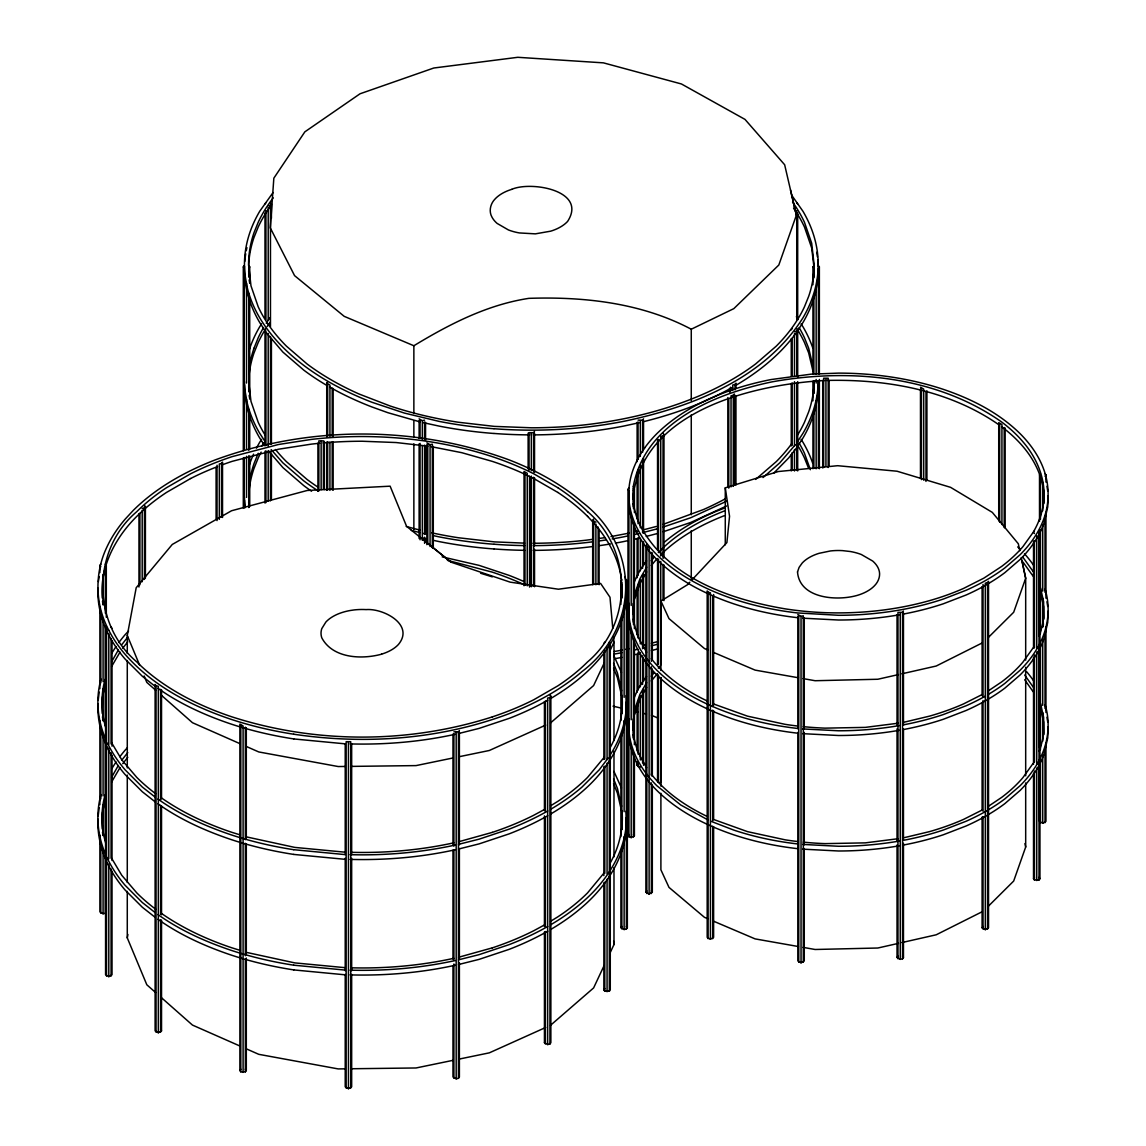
<?xml version="1.0" encoding="UTF-8"?>
<svg xmlns="http://www.w3.org/2000/svg" width="1146" height="1146" viewBox="0 0 1146 1146"><rect width="100%" height="100%" fill="white"/><g stroke="black" fill="none" stroke-linecap="round" stroke-linejoin="round"><path stroke-width="1.5" d="M97.997 588.17C97.281 602.309 100.433 616.491 106.163 629.383M97.997 703.658C97.281 717.797 100.433 731.979 106.163 744.871M98.184 700.335L99.215 692.041M97.997 819.146C97.281 833.285 100.433 847.467 106.163 860.36M98.184 815.823L99.215 807.529M622.049 598.054L622.049 584.947M632.864 498.925C641.416 411.128 752.335 384.483 825.02 380.472M622.049 713.543L622.049 700.435M633.222 603.484L633.308 617.465A205.564 118.683 0 0 0 639.869 640.413L646.616 652.217M632.864 614.414L633.838 603.57M622.049 829.031L622.049 815.923M633.222 718.972L633.308 732.953A205.564 118.683 0 0 0 639.869 755.902L646.616 767.705M632.864 729.902L633.838 719.058M1043.82 503.595C1045.553 482.595 1036.328 462.11 1022.877 446.439A204.919 118.31 0 0 0 1001.59 426.67M1043.82 619.084L1043.634 606.649L1040.124 591.264M1043.82 734.572L1043.634 722.138L1040.568 708.285M98.37 581.523L99.215 576.553M127.278 653.406L127.278 635.514L136.188 587.755L172.272 544.45L231.564 510.744L307.214 490.474L390.127 486.176L406.586 526.329L451.051 562.185L510.142 582.139L558.431 589.216L600.619 583.443L609.987 597.252L612.752 628.366M155.698 992.608L146.817 984.772L127.278 937.886L127.908 934.477M101.006 679.062C95.333 699.189 97.568 721.163 106.163 740.144M105.074 679.42C100.633 695.35 101.02 712.583 105.991 728.34M105.991 680.91L102.481 697.169L102.295 713.543M101.006 794.55C95.333 814.677 97.568 836.652 106.163 855.632M105.074 794.909C100.633 810.838 101.02 828.071 105.991 843.828M105.991 796.398L102.481 812.657L102.295 829.031M634.626 594.201L639.869 578.974L646.616 567.17M634.626 598.928L639.869 583.701L646.616 571.897M634.626 709.689L639.869 694.462L646.616 682.658M634.626 714.416L639.869 699.189L646.616 687.385M796.37 215.204L778.822 265.013L733.812 308.646L691.267 329.217C641.488 302.888 584.417 296.528 528.879 298.347C487.265 304.693 449.447 324.132 413.864 345.748L344.215 316.353L294.565 275.627L270.298 227.911L273.837 178.189L304.85 131.847L360.03 93.786L433.775 68.015L517.791 57.3L603.441 62.858L681.44 83.973L745 119.399L784.652 164.752L796.37 215.204L790.511 189.978M1025.684 782.947L1025.684 847.023L1013.68 881.045L988.525 906.056M254.011 348.183L258.208 337.784A283.349 163.592 0 0 1 263.58 327.555M258.208 453.272L254.011 463.672A281.501 162.517 0 0 0 249.183 484.844M604.171 663.061L593.614 685.552L550.524 722.925M610.216 650.212L613.984 642.19L613.525 637.004M604.171 965.433L593.614 987.924L550.524 1025.298M610.216 952.584L613.984 944.562L613.984 867.622M111.606 661.815L118.296 650.026M111.606 666.542L120.015 652.117M111.606 777.303L118.296 765.514M111.606 782.03L120.015 767.605M610.259 747.436C618.983 731.793 623.582 713.629 622.049 695.722M610.259 862.924C618.983 847.281 623.582 829.117 622.049 811.21M261.575 323.903L259.698 326.796A285.884 165.053 0 0 0 248.983 350.762M261.575 439.391L259.698 442.284A285.884 165.053 0 0 0 256.432 448.186M797.315 331.208L802.974 322.513A286.271 165.282 0 0 0 815.751 290.898A287.546 166.012 0 0 0 818.201 270.814M797.315 441.969L802.974 433.274A286.271 165.282 0 0 0 815.751 401.659A287.546 166.012 0 0 0 818.201 381.589M797.315 446.696L802.974 438.001A286.271 165.282 0 0 0 815.751 406.386A287.546 166.012 0 0 0 818.201 386.302M608.154 758.007L599.286 769.768L581.982 787.073A264.497 152.704 0 0 1 550.639 809.305M609.901 755.343C621.433 737.852 627.965 716.637 626.16 695.608M1033.162 647.848L1022.877 662.187A204.561 118.095 0 0 1 1001.59 681.956L987.795 691.21M1033.162 763.336L1022.877 777.676A204.561 118.095 0 0 1 1001.59 797.444L987.795 806.698M604.329 757.134L587.554 777.403A259.884 150.04 0 0 1 557.844 801.341L550.567 805.824M604.329 872.622L587.554 892.892A259.884 150.04 0 0 1 557.844 916.829L550.567 921.312M812.944 284.767L812.944 266.903L813.875 265.6M603.856 643.422L604.787 642.104M609.328 642.104L610.274 643.422L610.274 989.886L609.328 991.19L604.787 991.19L603.856 989.886L604.787 988.568M248.797 265.6L249.728 266.903L248.797 268.221L248.797 277.146M633.466 490.646L634.397 489.328L633.466 488.024L633.466 508.495M628.925 488.024L627.979 489.328L627.979 835.792L631.188 837.64L634.397 835.792L634.397 757.22M660.755 677.501L660.755 782.861L658.477 782.317L657.546 781.013L658.477 779.695M156.057 1032.231L156.057 685.766L155.111 684.449L155.111 1030.913L158.32 1032.761L161.529 1030.913L161.529 920.181M708.128 938.717L708.128 592.253L707.182 590.949L707.182 937.414L710.405 939.262L713.614 937.414L713.614 826.681M270.47 326.739L270.47 205.292L271.416 203.988L270.47 202.67M642.605 452.283L642.605 420.138L643.536 418.834M144.453 579.403L144.453 507.965L145.399 506.661L144.453 505.343M533.606 471.937L533.606 432.658L534.537 431.34M452.971 966.264L452.971 1076.996L456.18 1078.844L458.443 1078.3L458.443 731.836L459.388 730.532M246.304 958.042L246.304 1070.55L245.359 1071.854L240.803 1071.854L239.872 1070.536L240.803 1069.232M791.256 329.833L792.187 328.53M652.318 785.082L652.318 892.247L649.109 894.095L645.886 892.233L645.886 545.768L646.831 544.465M458.443 1078.3L459.388 1076.996L459.388 962.697M645.886 892.233L646.831 890.929M897.032 844.989L897.032 957.497L900.255 959.36L902.532 958.815L902.532 612.351L903.463 611.033M1034.451 530.927L1033.52 532.231L1034.451 533.549M902.532 958.815L903.463 957.497L903.463 843.198M1039.007 880.013L1039.007 530.927L1039.952 532.245L1039.952 878.71L1039.007 880.013L1034.451 880.013L1033.52 878.696L1034.451 877.392M264.984 203.974L265.929 202.67M243.31 450.851L243.31 266.903L244.256 265.6L244.256 450.378M264.984 445.923L264.984 329.833L265.929 328.53M99.874 572.599L99.874 565.451L100.819 564.133M105.36 564.133L106.306 565.451L105.36 566.769L105.36 613.196M221.579 517.018L221.579 463.442L222.525 462.139L222.525 517.491M112.022 871.218L112.022 974.802L108.798 976.664L105.575 974.802L105.575 628.337L106.521 627.02M326.725 436.755L326.725 383.179L327.67 381.876M592.683 584.675L592.683 520.384L593.628 519.081M663.033 558.245L663.033 435.852L663.978 434.549L663.033 433.231M818.416 265.6L819.361 266.903L818.416 268.221L818.416 373.582M735.001 389.855L735.001 384.497L735.947 383.179L735.947 388.537M733.311 486.362L733.311 395.27L734.257 393.966L734.257 485.045M796.742 375.802L796.742 331.151L797.688 329.833L796.742 328.53M620.903 604.429L620.903 581.223L621.848 579.905M626.389 582.526L627.335 581.223L626.389 579.905L626.389 928.991L624.126 929.535L620.903 927.687L620.903 850.891M544.436 931.97L544.436 1042.688L547.659 1044.55L549.922 1044.006L549.922 697.542L550.868 696.224L549.922 694.92M610.274 643.422L609.328 644.725L609.328 991.19M345.218 974.329L345.218 1086.838L348.441 1088.7L351.664 1086.838L351.664 974.329M640.328 767.147L637.119 765.284L638.064 763.981M627.979 835.792L628.925 834.489M620.903 927.687L621.848 926.369M544.436 1042.688L545.381 1041.385M626.389 928.991L627.335 927.687L627.335 581.223M549.922 1044.006L550.868 1042.688L550.868 696.224M1039.508 521.387L1039.508 474.96L1040.453 473.642M1045.009 476.263L1045.954 474.96L1045.009 473.642M987.58 929.12L987.58 582.655L988.525 581.351L988.525 927.816L985.316 929.664L982.093 927.816L982.093 817.084M1039.007 533.549L1039.952 532.245M797.817 732.366L797.817 960.964L801.04 962.826L804.263 960.964L804.263 848.455M897.032 957.497L897.977 956.179M1039.508 762.491L1039.508 821.424L1042.731 823.286L1045.954 821.424L1045.954 742.837M982.093 927.816L983.039 926.498M273.077 192.528L259.698 211.308A285.884 165.053 0 0 0 246.92 242.923A285.741 164.967 0 0 0 245.072 275.384L246.92 286.171A285.941 165.096 0 0 0 259.698 317.786C270.871 336.523 286.457 352.223 303.747 365.373A286.686 165.511 0 0 0 371.949 402.26L404.452 413.09L439.119 421.384A286.042 165.153 0 0 0 493.883 428.747M121.72 644.768L127.75 637.09M122.737 648.221L127.75 641.817M121.72 760.256L127.75 752.578M122.737 763.709L127.75 757.305M796.37 332.655C780.397 354.558 758.867 371.848 735.603 385.5M651.286 560.738L654.065 557.2M651.286 565.451L657.245 558.489M795.41 444.648L779.767 462.855L763.021 477.553M796.37 448.143L788.62 458.013L773.579 473.327M651.286 676.226L654.065 672.688M651.286 680.939L657.245 673.977M128.567 630.988L125.057 634.755A263.809 152.318 0 0 0 118.883 642.548M127.392 747.736L125.057 750.243A263.809 152.318 0 0 0 119.857 756.718M658.291 552.63C676.412 533.563 699.962 520.556 724.229 511.001M658.291 668.118L660.411 665.84M689.835 582.197L687.442 584.761L660.898 601.034L660.898 670.453M692.227 579.647L726.908 542.559L729.544 516.259L725.275 487.852L778.277 471.536L837.654 465.706L897.032 471.221L950.578 487.337L992.307 512.377L1018.321 543.763L1019.797 550.653M988.525 637.291L1013.68 612.265L1025.684 578.257L1022.003 561.01M660.411 555.065C678.389 537.331 700.851 524.854 724.229 515.714M755.658 479.415L776.214 461.666A283.463 163.663 0 0 0 791.542 443.917M664.093 542.43C682.071 527.146 703.214 515.944 725.289 507.821M190.58 478.527L166.499 492.436A259.841 150.011 0 0 0 136.789 516.373C115.316 537.589 99.544 567.155 102.295 598.054M732.666 387.205C704.618 403.091 674.063 414.179 642.82 421.843M726.564 501.26L690.709 517.748L663.19 527.045M726.564 505.988L690.709 522.461L663.19 531.773M544.651 809.363L533.778 815.236A259.884 150.04 0 0 1 492.35 832.368M544.651 924.851L533.778 930.724A259.884 150.04 0 0 1 492.35 947.857M982.451 694.39L963.628 703.873A204.561 118.095 0 0 1 929.406 716.164L904.566 722.095M982.451 809.878L963.628 819.361A204.561 118.095 0 0 1 929.406 831.652L904.566 837.583M981.921 643.078L936.21 666.027L901.873 673.805M981.921 911.858L936.21 934.792L901.873 942.571M545.682 725.103L489.328 750.487L459.661 756.604M545.682 1027.475L489.328 1052.845L459.661 1058.976M492.307 716.895C408.434 743.826 315.924 743.826 232.051 716.895A259.426 149.782 0 0 1 178.146 693.029A259.397 149.768 0 0 1 136.789 661.915C91.479 623.639 91.494 549.922 136.789 511.646A259.841 150.011 0 0 1 166.499 487.709L190.58 473.814A259.841 150.011 0 0 1 232.008 456.667L278.521 444.49L311.397 439.405A262.148 151.344 0 0 1 362.179 436.526C406.214 436.655 450.407 442.843 492.307 456.652A260.357 150.312 0 0 1 533.778 473.814L557.844 487.709M492.307 832.383L458.572 841.78M492.307 947.871L458.572 957.268M662.932 524.438L703.472 509.54A282.818 163.291 0 0 0 725.375 498.782M511.933 189.262C531.429 180.867 587.611 190.58 567.614 221.407A40.454 23.364 0 0 1 560.423 227.008A40.454 23.364 0 0 1 550.725 231.163L535.368 233.856L519.382 232.939A41.514 23.966 0 0 1 508.466 229.974L497.12 223.413A41.514 23.966 0 0 1 491.963 217.11C488.597 211.222 490.416 203.673 495.043 199.017A40.525 23.407 0 0 1 511.818 189.334M381.561 654.194C361.549 659.652 332.727 658.391 321.811 637.878A41.242 23.808 0 0 1 321.811 628.595L325.879 622.034A40.525 23.407 0 0 1 333.085 616.433A40.525 23.407 0 0 1 339.302 613.482A41.514 23.966 0 0 1 350.232 610.503L354.143 609.93A41.07 23.708 0 0 1 366.204 609.6C383.538 608.182 414.737 624.785 398.464 644.439A40.454 23.364 0 0 1 381.704 654.108M642.906 529.968L656.4 526.444M642.82 532.604L658.219 528.578M646.244 536.428L658.219 533.305M642.906 645.456L646.287 644.582M651.343 643.25L656.4 641.932M642.82 648.092L646.244 647.204M651.372 645.857L658.219 644.066M651.372 650.584L658.219 648.794M268.207 205.836L270.47 205.292M221.579 463.442L219.316 463.987L219.316 519.353M318.86 490.875L318.86 440.866L323.416 440.866L323.416 489.098M419.121 418.834L422.344 420.682L424.607 420.138M794.479 331.695L796.742 331.151M142.19 508.523L144.453 507.965M426.842 442.857L430.065 444.72L432.343 444.175L432.343 547.745M529.065 470.161L529.065 432.658L533.606 432.658M735.001 384.497L732.724 385.042L732.724 390.399M733.311 395.27L731.033 395.828L731.033 486.907M638.064 420.138L642.605 420.138M663.033 435.852L660.755 436.397L660.755 556.054M797.817 614.5L801.04 616.362L803.317 615.803L803.317 962.268M987.58 582.655L985.316 583.199L985.316 929.664M346.164 1088.156L346.164 741.691L350.719 741.691L350.719 1088.156M897.977 958.815L897.977 612.351L902.532 612.351M549.922 697.542L547.659 698.086L547.659 1044.55M453.902 731.836L458.443 731.836M99.874 835.119L99.874 911.915L103.083 913.777L105.36 913.233L105.36 856.076M823.659 467.511L823.659 378.209L828.2 378.209L828.2 467.511M898.45 674.579L877.836 679.249L815.107 680.724L803.102 678.604M898.45 943.359L877.836 948.014L815.107 949.49L803.102 947.37M639.525 422.63L623.553 426.097A285.884 165.053 0 0 1 533.248 434.878M629.154 533.119L610.961 536.586M634.34 531.988L637.806 531.228M628.337 535.827L623.553 536.858A285.884 165.053 0 0 1 612.15 538.949M634.726 534.437L639.525 533.406M628.337 540.554L623.553 541.585A285.884 165.053 0 0 1 615.431 543.104M634.726 539.164L639.525 538.119M625.687 649.352L629.154 648.607M634.726 649.925L637.921 649.238M634.726 654.653L639.525 653.607M455.249 734.271C420.768 741.834 385.328 744.857 350.06 743.912M458.486 733.569L479.1 728.398L509.053 718.413A264.497 152.704 0 0 0 547.745 700.22M453.802 842.826C420.41 850.131 386.116 853.14 351.965 852.338M455.249 845.046C420.768 852.595 385.328 855.618 350.06 854.672M458.486 844.344L479.1 839.159L509.053 829.174A264.497 152.704 0 0 0 547.745 810.981M455.249 849.759C420.768 857.323 385.328 860.345 350.06 859.4M458.486 849.057L479.1 843.886L509.053 833.901A264.497 152.704 0 0 0 547.745 815.708M453.802 958.314C420.41 965.62 386.116 968.628 351.965 967.826M455.249 960.534C420.768 968.083 385.328 971.106 350.06 970.161M458.486 959.832L479.1 954.647L509.053 944.662A264.497 152.704 0 0 0 547.745 926.469M455.249 965.247C420.768 972.811 385.328 975.833 350.06 974.888M458.486 964.545L479.1 959.374L509.053 949.389A264.497 152.704 0 0 0 547.745 931.197M452.684 758.036L416.041 765.6L350.59 766.402M452.684 1060.408L416.041 1067.972L350.59 1068.76M614.17 651.515L622.221 650.111M898.12 723.226L865.316 727.381L825.02 728.14A205.564 118.683 0 0 1 803.317 726.65M898.12 838.714L865.316 842.869L825.02 843.628A205.564 118.683 0 0 1 803.317 842.138M593.055 539.265L586.494 540.153A281.501 162.517 0 0 1 533.019 543.276M599.602 538.376L604.515 537.718M826.71 380.443C886.359 378.997 948.974 390.041 998.739 424.665M345.29 766.459L338.213 766.545L258.752 751.948L245.817 746.247M345.29 1068.831L338.213 1068.917L258.752 1054.32L245.817 1048.619M524.61 543.147L494.427 541.886L458.156 537.718A283.291 163.563 0 0 1 431.741 532.818M344.874 743.811L293.748 738.941M345.147 852.194L294.823 847.41L247.063 837.024M344.874 854.572L293.748 849.702M344.874 859.299L293.748 854.429M345.147 967.682L294.823 962.898L247.063 952.512M344.874 970.06L293.748 965.19M344.874 974.788L293.748 969.917M802.63 618.167L838.471 620.015A207.956 120.072 0 0 0 879.383 617.68A208.343 120.287 0 0 0 899.352 614.8M802.63 728.928L838.471 730.776A207.956 120.072 0 0 0 879.383 728.441A208.343 120.287 0 0 0 899.352 725.561M802.63 733.655L838.471 735.503A207.956 120.072 0 0 0 879.383 733.168A208.343 120.287 0 0 0 899.352 730.289M802.63 844.416L838.471 846.264A207.956 120.072 0 0 0 879.383 843.929A208.343 120.287 0 0 0 899.352 841.049M802.63 849.143L838.471 850.991A207.956 120.072 0 0 0 879.383 848.656A208.343 120.287 0 0 0 899.352 845.777M427.873 446.152L396.144 442.542L362.179 441.239A262.148 151.344 0 0 0 323.143 442.943M293.748 734.214C365.674 744.9 440.752 739.414 509.053 713.686A264.497 152.704 0 0 0 581.996 671.585C640.227 627.263 640.227 546.298 581.982 501.977A264.726 152.848 0 0 0 549.106 478.856A264.755 152.848 0 0 0 509.053 459.875C415.353 425.41 308.99 425.41 215.29 459.875A264.153 152.504 0 0 0 133.222 510.457L125.057 519.267A263.809 152.318 0 0 0 106.807 547.272C94.989 571.954 95.003 601.607 106.807 626.275A264.038 152.447 0 0 0 125.072 654.28C152.576 685.809 190.866 705.678 229.988 718.957A263.566 152.174 0 0 0 293.748 734.214M431.154 446.654L461.766 452.684L492.307 461.38A260.357 150.312 0 0 1 533.778 478.527L557.844 492.436M442.184 556.87L479.1 565.379L509.053 575.364A264.755 152.848 0 0 1 523.106 581.18M798.433 677.773L755.099 670.109L712.626 652.017M798.433 946.539L755.099 938.889L712.626 920.797M423.146 422.63L439.119 426.097A286.042 165.153 0 0 0 493.883 433.475M423.146 533.406L426.341 534.093M432.73 535.483L439.119 536.872A286.042 165.153 0 0 0 493.883 544.235M423.146 538.119L426.341 538.821M432.73 540.21L439.119 541.585A286.042 165.153 0 0 0 493.883 548.963M447.427 560.337L492.307 572.14A260.357 150.312 0 0 1 525.069 585.076M613.024 706.165L621.376 708.142M634.741 711.308L638.078 712.096M643.092 713.285L646.43 714.073M239.872 1070.536L239.872 724.071L243.095 725.934L243.095 1072.398M998.725 520.857L998.725 422.63L1001.933 424.478L1001.933 524.496M524.037 585.749L524.037 471.45L527.246 473.298L527.246 585.821M708.128 592.253L710.405 592.797L710.405 939.262M156.057 685.766L158.32 686.296L158.32 1032.761M920.482 387.233L923.705 389.096L923.705 480.174M326.725 383.179L329.933 385.042L329.933 436.827M592.683 520.384L595.891 522.247M105.575 628.337L108.798 630.2M419.851 421.843L387.892 412.703L371.963 406.973A286.686 165.511 0 0 1 329.962 387.233M411.299 530.369L419.851 532.604M480.618 573.258L492.307 576.868M240.388 834.961L232.051 832.383A259.426 149.782 0 0 1 178.146 808.517A259.397 149.768 0 0 1 160.984 797.587M240.388 950.449L232.051 947.871A259.426 149.782 0 0 1 178.146 924.005A259.397 149.768 0 0 1 160.984 913.076M713.313 703.873L747.536 716.164L785.254 724.358A205.564 118.683 0 0 0 798.361 726.12M713.313 819.361L747.536 831.652L785.254 839.846A205.564 118.683 0 0 0 798.361 841.608M710.807 821.238L733.612 830.033A210.406 121.476 0 0 0 758.222 837.053A208.371 120.301 0 0 0 797.559 843.929M707.712 649.925L704.446 648.536L668.992 618.625L660.898 601.034M707.712 918.705L704.446 917.316L668.992 887.391L660.898 869.8L660.898 793.261M651.444 715.262L657.818 717.998M239.815 743.596L192.471 722.711L160.769 694.72M239.815 1045.969L192.471 1025.083L160.769 997.092M707.369 701.051C686.139 690.909 665.941 677.315 651.3 658.664M707.369 816.539C686.139 806.397 665.941 792.803 651.3 774.152M707.77 819.805L680.796 805.022L656.859 785.726A210.492 121.519 0 0 1 639.883 764.096A208.3 120.258 0 0 1 632.793 748.811A207.67 119.9 0 0 1 628.753 725.189A208.114 120.158 0 0 1 629.039 718.843M155.168 686.354L142.362 676.298L125.057 659.007A264.038 152.447 0 0 1 106.807 631.002M157.919 688.273C179.85 703.859 204.604 715.047 229.988 723.685A263.566 152.174 0 0 0 293.748 738.926M155.168 797.115L142.362 787.073L125.057 769.768A264.038 152.447 0 0 1 107.466 743.152M157.919 799.048C179.85 814.62 204.604 825.808 229.988 834.446A263.566 152.174 0 0 0 293.748 849.702M155.168 801.842L142.362 791.786L125.057 774.495A264.038 152.447 0 0 1 106.807 746.49M157.919 803.761C179.85 819.347 204.604 830.535 229.988 839.173A263.566 152.174 0 0 0 293.748 854.415M155.168 912.603L142.362 902.561L125.057 885.256A264.038 152.447 0 0 1 106.807 857.251M157.919 914.537C179.85 930.108 204.604 941.296 229.988 949.934A263.566 152.174 0 0 0 293.748 965.19M155.168 917.33L142.362 907.274L125.057 889.984A264.038 152.447 0 0 1 106.807 861.978M157.919 919.25C179.85 934.835 204.604 946.023 229.988 954.661A263.566 152.174 0 0 0 293.748 969.903M428.819 544.264L451.051 562.185M155.698 690.236L146.817 682.4L144.124 675.939M1017.677 546.914L1020.083 549.149M587.554 511.646C632.85 549.922 632.864 623.639 587.554 661.915A259.884 150.04 0 0 1 557.844 685.852L533.778 699.748A259.884 150.04 0 0 1 492.35 716.88M587.554 516.373C604.744 533.621 618.425 555.538 621.59 580.048M791.528 194.992L802.974 211.308A286.042 165.153 0 0 1 815.751 242.923A285.454 164.809 0 0 1 818.215 264.54A287.546 166.012 0 0 1 815.751 286.171A286.271 165.282 0 0 1 802.974 317.786C764.296 378.997 691.525 407.231 623.553 421.37A285.884 165.053 0 0 1 494.098 428.733M1022.877 557.2L1033.162 571.539M1022.877 561.927L1033.162 576.266M1024.725 675.037L1033.162 687.027M1024.725 679.764L1033.162 691.754M266.302 332.655L282.89 352.08L303.747 370.101A286.686 165.511 0 0 0 327.025 385.529M271.144 449.59L282.89 462.855L303.747 480.862A286.686 165.511 0 0 0 318.43 491.032M268.236 450.607L282.89 467.568L303.747 485.589A286.686 165.511 0 0 0 311.583 491.219M1039.508 474.96L1040.453 476.263L1040.453 519.138M796.742 202.67L797.688 203.974M1039.007 877.392L1039.952 878.71M627.979 489.328L628.925 490.646L628.925 837.11M620.903 581.223L621.848 582.526L621.848 596.808M243.31 266.903L244.256 268.221M264.984 329.833L265.929 331.151L265.929 445.45M651.372 890.929L652.318 892.247M626.389 926.369L627.335 927.687M99.874 565.451L100.819 566.769M111.076 627.02L112.022 628.337M245.359 1069.232L246.304 1070.55M160.598 1029.595L161.529 1030.913M645.886 545.768L649.109 547.63L649.109 894.095M902.532 956.179L903.463 957.497M633.466 834.489L634.397 835.792M812.944 266.903L813.875 268.221L813.875 277.146M796.37 316.654L798.261 319.548M801.083 323.903L802.974 326.796A286.042 165.153 0 0 1 812.7 347.725M801.083 439.391L802.974 442.284A286.042 165.153 0 0 1 812.7 463.213M265.356 331.208L259.698 322.513A285.941 165.096 0 0 1 246.92 290.898L245.072 280.111A285.741 164.967 0 0 1 244.499 266.173M265.356 441.969L259.698 433.274A285.941 165.096 0 0 1 246.92 401.659L245.072 390.872A285.741 164.967 0 0 1 244.47 381.589M264.411 445.235L259.698 438.001A285.941 165.096 0 0 1 246.92 406.386L245.072 395.599A285.741 164.967 0 0 1 244.456 384.755M613.941 655.942L621.461 672.487M613.941 771.416L621.461 787.975M111.606 742.723L121.734 759.769L136.789 777.403A259.397 149.768 0 0 0 155.698 793.734M111.606 858.211L121.734 875.258L136.789 892.892A259.397 149.768 0 0 0 155.698 909.222M127.278 635.514L139.654 665.21M808.661 468.399L804.463 457.999A282.933 163.348 0 0 0 797.344 444.892M613.554 663.376L617.422 672.96L621.59 690.809M613.554 668.104L617.422 677.687L621.59 695.536M613.554 778.865L617.422 788.448L621.59 806.297M613.554 783.592L617.422 793.175L621.59 811.024M1045.052 589.202C1049.578 603.498 1048.977 619.169 1044.164 633.323A208.371 120.301 0 0 1 1037.058 648.607A210.406 121.476 0 0 1 1020.098 670.238L1004.856 683.403A209.002 120.659 0 0 1 988.153 694.505M1040.568 588.07L1043.634 601.937L1043.634 617.465A205.349 118.554 0 0 1 1039.007 635.887M1045.052 704.69C1049.578 718.986 1048.977 734.658 1044.164 748.811A208.371 120.301 0 0 1 1037.058 764.096A210.406 121.476 0 0 1 1020.098 785.726L1004.856 798.891A209.002 120.659 0 0 1 988.153 809.993M1040.568 703.558L1043.634 717.425L1043.634 732.953A205.349 118.554 0 0 1 1039.007 751.375M810.38 469.702L804.463 453.272A282.933 163.348 0 0 0 799.091 443.044M1021.258 557.558L1025.684 578.257L1025.684 660.125M1024.954 843.571L1025.684 847.023M1046.943 486.276L1047.745 491.004M1046.943 601.765L1047.745 606.492M1046.943 717.253L1047.745 721.98M625.129 576.553L625.687 579.862M102.481 601.335L103.04 604.587M102.481 716.823L103.04 720.075M102.481 832.311L103.04 835.563M812.972 366.319L808.661 348.183L804.463 337.784A282.933 163.348 0 0 0 799.091 327.555M812.972 371.046L808.661 352.911L804.463 342.511A282.933 163.348 0 0 0 797.344 329.403M249.183 279.953L249.699 282.99M249.183 395.442L249.699 398.479M613.669 941.095L613.984 944.562M633.122 503.595L633.308 506.69M633.122 619.084L633.308 622.178M633.122 734.572L633.308 737.666M1048.017 495.76L1047.745 506.847L1044.164 522.547A208.371 120.301 0 0 1 1037.058 537.846A210.406 121.476 0 0 1 1020.098 559.477L1004.856 572.642A209.002 120.659 0 0 1 988.153 583.744M1048.017 611.248L1047.745 622.335L1044.164 638.036A208.371 120.301 0 0 1 1037.058 653.335A210.406 121.476 0 0 1 1020.098 674.965L1004.856 688.13A209.002 120.659 0 0 1 988.153 699.232M1048.017 726.736L1047.745 737.823L1044.164 753.524A208.371 120.301 0 0 1 1037.058 768.823A210.406 121.476 0 0 1 1020.098 790.453L1004.856 803.618A209.002 120.659 0 0 1 988.153 814.72M813.989 267.491L811.683 247.966L804.463 227.023A282.933 163.348 0 0 0 793.562 208.214M626.26 586.508C628.696 621.762 607.91 654.18 581.982 676.298A264.497 152.704 0 0 1 550.639 698.544M626.26 701.997C628.696 737.25 607.91 769.668 581.982 791.786A264.497 152.704 0 0 1 550.639 814.032M626.16 811.096C629.297 846.908 608.368 880.114 581.982 902.561A264.497 152.704 0 0 1 550.639 924.793M626.26 817.485C628.696 852.739 607.91 885.156 581.982 907.274A264.497 152.704 0 0 1 550.639 929.521M248.682 271.043L248.983 276.387M248.682 381.819L250.988 401.344L258.208 422.287A283.32 163.577 0 0 0 265.328 435.394M248.682 386.531L248.983 391.875M248.682 497.307L249.183 506.203M248.682 502.02L248.983 507.363M1045.954 474.96L1045.954 482.108M1045.954 512.463L1045.954 598.183M1045.954 626.762L1045.954 712.483M1045.009 515.557L1045.009 592.353M1045.009 631.647L1045.009 708.443M1045.009 747.722L1045.009 822.728M1042.731 482.18L1042.731 510.744M1042.731 525.04L1042.731 591.107M1042.731 598.255L1042.731 626.833M1042.731 639.339L1042.731 705.406M1042.731 712.554L1042.731 741.133M1042.731 755.415L1042.731 823.286M1040.453 529.853L1040.453 633.423M1040.453 644.138L1040.453 749.513M1040.453 760.228L1040.453 822.728M1039.508 530.326L1039.508 633.896M1039.508 646.401L1039.508 748.195M1036.743 535.884L1036.743 648.392M1036.743 651.959L1036.743 764.468M1036.743 768.049L1036.743 880.558M1034.451 540.697L1034.451 647.848M1034.451 654.996L1034.451 762.147M1034.451 771.072L1034.451 880.013M1033.52 541.17L1033.52 648.321M1033.52 657.245L1033.52 764.396M1033.52 773.335L1033.52 878.696M1025.684 667.244L1025.684 775.828M1005.157 427.988L1005.157 527.991M1004.211 427.515L1004.211 527.532M999.67 423.948L999.67 522.175M983.039 584.446L983.039 696.954M983.039 700.521L983.039 811.253M983.039 816.611L983.039 929.12M982.093 586.709L982.093 695.651M982.093 702.785L982.093 809.936M926.913 390.815L926.913 480.102M925.982 392.118L925.982 481.42M921.427 388.551L921.427 479.63M920.482 389.024L920.482 478.312M903.463 612.824L903.463 725.332M903.463 728.913L903.463 839.631M900.255 612.895L900.255 959.36M897.032 614.6L897.032 725.332M897.032 728.899L897.032 841.408M829.145 380.472L829.145 466.193M825.937 378.753L825.937 466.25M822.728 380.472L822.728 467.969M819.361 266.903L819.361 374.069M819.361 379.426L819.361 468.714M818.416 380.73L818.416 468.241M816.153 286.615L816.153 374.126M816.153 379.484L816.153 383.065M816.153 400.914L816.153 468.786M813.875 295.009L813.875 373.582M813.875 380.73L813.875 393.236M813.875 411.099L813.875 468.241M812.944 299.049L812.944 374.069M812.944 381.203L812.944 400.856M812.944 415.139L812.944 468.714M804.263 618.066L804.263 728.799M804.263 732.366L804.263 844.874M801.04 616.362L801.04 962.826M798.762 615.803L798.762 962.268M797.817 616.276L797.817 728.799M797.688 212.912L797.688 318.273M797.688 329.833L797.688 377.206M797.688 381.632L797.688 470.92M796.742 210.649L796.742 319.591M796.742 382.936L796.742 470.447M794.479 333.472L794.479 376.332M794.479 381.69L794.479 445.995M794.479 449.561L794.479 470.992M792.187 338.299L792.187 375.802M792.187 382.936L792.187 445.45M792.187 452.598L792.187 470.447M791.256 338.758L791.256 376.26M791.256 383.409L791.256 445.923M791.256 454.847L791.256 470.92M735.947 395.685L735.947 484.973M735.001 395.212L735.001 484.5M730.46 387.233L730.46 391.645M729.515 388.537L729.515 392.118M728.77 398.851L728.77 488.139M727.825 397.547L727.825 486.835M725.275 487.852L725.275 544.808M713.614 594.516L713.614 705.234M713.614 710.592L713.614 819.533M712.683 595.834L712.683 706.552M712.683 710.133L712.683 820.851M712.683 826.209L712.683 938.717M691.267 329.217L691.267 400.57M691.267 414.852L691.267 514.74M691.267 530.799L691.267 578.959M663.978 434.549L663.978 557.773M663.978 564.906L663.978 600.633M663.033 564.434L663.033 600.16M660.898 677.573L660.898 786.142M660.755 561.411L660.755 664.995M658.477 439.419L658.477 550.152M658.477 559.076L658.477 664.451M658.477 675.166L658.477 782.317M657.546 439.906L657.546 548.848M657.546 559.563L657.546 664.924M657.546 673.862L657.546 781.013M652.318 552.916L652.318 660.082M652.318 669.006L652.318 776.157M651.372 552.444L651.372 661.385M651.372 666.743L651.372 775.684M651.372 782.833L651.372 893.551M646.831 546.255L646.831 893.551M643.536 420.611L643.536 449.189M643.536 458.128L643.536 533.134M643.536 542.058L643.536 565.279M643.536 574.203L643.536 647.433M643.536 658.148L643.536 681.354M643.536 688.502L643.536 765.299M642.605 461.208L642.605 532.646M642.605 541.585L642.605 568.373M642.605 575.507L642.605 648.736M642.605 655.87L642.605 684.449M642.605 691.597L642.605 763.035M640.328 420.682L640.328 456.395M640.328 465.333L640.328 527.833M640.328 538.548L640.328 570.694M640.328 579.632L640.328 643.923M640.328 652.848L640.328 686.783M640.328 695.708L640.328 759.999M638.064 421.929L638.064 459.431M638.064 470.147L638.064 523.722M638.064 538.004L638.064 575.507M638.064 584.446L638.064 638.021M638.064 652.303L638.064 689.806M638.064 700.521L638.064 754.097M638.064 763.035L638.064 766.602M637.119 422.401L637.119 461.68M637.119 472.396L637.119 518.837M637.119 538.477L637.119 577.77M637.119 588.485L637.119 634.913M637.119 654.567L637.119 692.069M637.119 704.575L637.119 751.002M637.119 761.718L637.119 765.284M634.397 489.328L634.397 512.549M634.397 525.054L634.397 628.624M634.397 641.13L634.397 744.714M633.466 522.791L633.466 624.584M633.466 638.866L633.466 738.884M633.466 753.166L633.466 837.11M631.188 514.396L631.188 605.475M631.188 630.486L631.188 719.774M631.188 746.562L631.188 837.64M624.126 606.291L624.126 697.37M624.126 720.59L624.126 811.669M624.126 836.666L624.126 929.535M621.848 616.462L621.848 712.898M621.848 732.538L621.848 828.988M621.848 846.837L621.848 928.991M620.903 618.725L620.903 720.519M620.903 734.801L620.903 836.594M613.984 642.19L613.984 740.588M613.984 751.332L613.984 856.893M607.065 647.06L607.065 759.569M607.065 763.136L607.065 873.868M607.065 879.226L607.065 991.734M604.787 650.083L604.787 759.024M604.787 766.173L604.787 873.324M604.787 882.248L604.787 991.19M603.856 652.346L603.856 759.497M603.856 766.645L603.856 875.587M603.856 882.721L603.856 989.886M599.114 529.323L599.114 584.689M598.169 527.06L598.169 584.202M595.891 524.037L595.891 584.747M593.628 521.702L593.628 584.202M545.381 701.108L545.381 811.841M545.381 817.198L545.381 926.14M545.381 931.497L545.381 1044.006M544.436 701.581L544.436 810.523M544.436 815.88L544.436 926.613M534.537 433.131L534.537 472.424M534.537 477.782L534.537 545.639M534.537 549.221L534.537 586.723M533.606 477.295L533.606 586.236M531.329 433.202L531.329 470.705M531.329 476.063L531.329 586.781M530.455 476.808L530.455 585.749M529.524 476.335L529.524 587.067M528.12 433.131L528.12 468.843M524.983 472.768L524.983 585.277M459.388 732.308L459.388 844.831M459.388 848.398L459.388 959.13M456.18 732.38L456.18 1078.844M453.902 733.626L453.902 846.135M453.902 849.702L453.902 960.434M453.902 964.001L453.902 1078.3M452.971 734.099L452.971 844.831M452.971 850.189L452.971 959.13M433.288 446.424L433.288 548.232M430.065 444.72L430.065 546.513M427.787 444.175L427.787 544.178M426.842 444.648L426.842 544.651M425.553 422.401L425.553 440.25M425.553 445.608L425.553 533.119M425.553 538.477L425.553 542.058M424.607 421.929L424.607 439.778M424.607 445.135L424.607 534.437M424.607 537.173L424.607 543.362M422.344 420.682L422.344 440.322M422.344 445.679L422.344 540.339M420.066 420.138L420.066 438.001M420.066 443.359L420.066 539.795M419.121 420.611L419.121 438.474M419.121 443.831L419.121 538.491M413.864 345.748L413.864 413.534M413.864 420.682L413.864 436.726M413.864 443.86L413.864 529.495M351.664 743.955L351.664 854.672M351.664 858.254L351.664 970.762M348.441 742.236L348.441 1088.7M345.218 743.955L345.218 854.672M345.218 858.254L345.218 970.762M333.157 388.537L333.157 436.755M333.157 442.112L333.157 490.33M332.211 388.064L332.211 436.282M332.211 441.64L332.211 489.858M329.933 442.184L329.933 490.402M327.67 384.497L327.67 436.282M327.67 441.64L327.67 489.858M326.725 442.112L326.725 490.33M324.361 441.353L324.361 489.571M321.138 441.425L321.138 489.643M317.915 443.13L317.915 491.348M271.416 203.988L271.416 218.27M271.416 338.758L271.416 444.132M271.416 453.057L271.416 499.498M270.47 336.509L270.47 443.66M270.47 452.598L270.47 500.816M268.207 207.627L268.207 320.135M268.193 333.472L268.193 445.995M268.193 451.352L268.193 501.346M265.929 210.649L265.929 319.591M265.929 450.808L265.929 502.593M264.984 212.912L264.984 318.273M264.984 451.28L264.984 503.065M249.728 266.903L249.728 282.976M249.728 299.049L249.728 399.066M249.728 415.139L249.728 449.074M249.728 456.208L249.728 506.217M248.797 293.218L248.797 391.445M248.797 409.308L248.797 450.378M248.797 455.736L248.797 507.535M246.519 283.048L246.519 383.065M246.519 399.137L246.519 449.132M246.519 456.28L246.519 497.35M246.304 727.653L246.304 838.385M246.304 843.743L246.304 954.46M245.359 727.18L245.359 839.689M245.359 843.27L245.359 955.778M245.359 959.345L245.359 1071.854M244.256 457.526L244.256 507.535M243.31 457.999L243.31 508.007M240.803 725.389L240.803 1071.854M217.038 465.233L217.038 520.599M216.093 467.482L216.093 519.281M161.529 689.806L161.529 798.748M161.529 805.882L161.529 914.823M160.598 689.333L160.598 800.066M160.598 805.423L160.598 914.35M160.598 919.722L160.598 1032.231M145.399 506.661L145.399 578.1M142.19 510.299L142.19 581.738M139.912 513.322L139.912 584.761M138.967 513.795L138.967 587.024M127.278 660.569L127.278 767.92M127.278 775.083L127.278 882.42M127.278 891.373L127.278 937.886M112.022 640.843L112.022 746.204M112.022 755.142L112.022 860.503M111.076 638.58L111.076 743.955M111.076 752.879L111.076 858.239M111.076 868.969L111.076 976.12M108.798 633.767L108.798 744.499M108.798 748.066L108.798 858.798M108.798 864.156L108.798 976.664M106.521 629.655L106.521 976.12M106.306 565.451L106.306 617.236M105.36 625.702L105.36 725.705M105.36 741.777L105.36 840.004M103.083 574.447L103.083 604.816M103.083 619.098L103.083 681.612M103.083 688.746L103.083 720.891M103.083 735.188L103.083 795.911M103.083 804.836L103.083 835.19M103.083 851.263L103.083 913.777M100.819 611.405L100.819 682.844M100.819 727.495L100.819 798.934M100.819 843.571L100.819 913.233M99.874 606.52L99.874 688.674M99.874 720.82L99.874 804.764M986.763 584.546A209.002 120.659 0 0 1 966.135 594.989L943.33 603.784A210.305 121.419 0 0 1 905.884 613.583A208.343 120.287 0 0 1 902.633 614.213M985.374 696.109A209.002 120.659 0 0 1 966.135 705.75L943.33 714.545A210.305 121.419 0 0 1 905.884 724.358A208.343 120.287 0 0 1 902.633 724.974M986.763 700.034A209.002 120.659 0 0 1 966.135 710.477L943.33 719.273A210.305 121.419 0 0 1 905.884 729.071A208.343 120.287 0 0 1 902.633 729.701M986.763 810.795A209.002 120.659 0 0 1 966.135 821.238L943.33 830.033A210.305 121.419 0 0 1 905.884 839.846A208.343 120.287 0 0 1 902.633 840.462M986.763 815.522A209.002 120.659 0 0 1 966.135 825.965L943.33 834.761A210.305 121.419 0 0 1 905.884 844.559A208.343 120.287 0 0 1 902.633 845.189M1043.447 623.739A205.349 118.554 0 0 1 1042.946 626.833M797.559 617.68A208.371 120.301 0 0 1 758.222 610.804A210.406 121.476 0 0 1 733.612 603.784C705.492 594.273 678.174 580.463 656.859 559.477A210.492 121.519 0 0 1 639.883 537.846A208.3 120.258 0 0 1 632.793 522.547A207.67 119.9 0 0 1 628.753 498.925A208.114 120.158 0 0 1 629.039 492.594M797.559 728.441A208.371 120.301 0 0 1 758.222 721.565A210.406 121.476 0 0 1 733.612 714.56C705.492 705.034 678.174 691.224 656.859 670.238A210.492 121.519 0 0 1 639.883 648.607A208.3 120.258 0 0 1 632.793 633.323A207.67 119.9 0 0 1 628.753 609.701A208.114 120.158 0 0 1 629.039 603.355M797.559 733.168A208.371 120.301 0 0 1 758.222 726.292A210.406 121.476 0 0 1 733.612 719.273C705.492 709.761 678.174 695.951 656.859 674.965A210.492 121.519 0 0 1 639.883 653.335A208.3 120.258 0 0 1 632.793 638.036A207.67 119.9 0 0 1 628.753 614.414A208.114 120.158 0 0 1 629.039 608.082M797.559 848.656A208.371 120.301 0 0 1 758.222 841.78A210.406 121.476 0 0 1 733.612 834.761C705.492 825.249 678.174 811.44 656.859 790.453A210.492 121.519 0 0 1 639.883 768.823A208.3 120.258 0 0 1 632.793 753.524A207.67 119.9 0 0 1 628.753 729.902A208.114 120.158 0 0 1 629.039 723.57M1034.265 566.31A208.357 120.287 0 0 0 1032.231 563.359A210.406 121.476 0 0 0 1024.495 553.79M1034.265 681.798A208.357 120.287 0 0 0 1032.231 678.847A210.406 121.476 0 0 0 1026.558 671.628M644.711 447.871A208.515 120.387 0 0 0 632.778 470.591A208.114 120.158 0 0 0 628.753 494.213A207.67 119.9 0 0 0 632.778 517.834A208.3 120.258 0 0 0 639.883 533.119A210.492 121.519 0 0 0 656.844 554.75C678.188 575.736 705.492 589.545 733.612 599.057A210.406 121.476 0 0 0 758.222 606.076A208.371 120.301 0 0 0 797.559 612.952L838.471 615.287A207.956 120.072 0 0 0 879.383 612.952A208.343 120.287 0 0 0 905.884 608.87A210.305 121.419 0 0 0 943.33 599.057L966.135 590.262A209.002 120.659 0 0 0 1004.856 567.915L1020.083 554.75A210.406 121.476 0 0 0 1037.058 533.119A208.371 120.301 0 0 0 1044.164 517.834C1049.435 502.636 1049.435 485.775 1044.164 470.591A208.357 120.287 0 0 0 1032.231 447.871A210.406 121.476 0 0 0 1020.098 433.661C998.768 412.675 971.45 398.865 943.33 389.354A210.492 121.519 0 0 0 905.884 379.555A208.286 120.258 0 0 0 879.383 375.458A208.228 120.215 0 0 0 838.471 373.123L811.096 374.155L771.057 379.555A210.234 121.376 0 0 0 733.612 389.354C705.492 398.865 678.188 412.675 656.859 433.661A210.148 121.333 0 0 0 644.711 447.871M633.924 582.97A208.515 120.387 0 0 1 644.711 563.359M633.924 698.458A208.515 120.387 0 0 1 644.711 678.847M644.711 563.359A210.148 121.333 0 0 1 646.516 560.938M644.711 678.847A210.148 121.333 0 0 1 646.516 676.427M797.344 435.394A283.463 163.663 0 0 0 804.463 422.287L808.661 411.887A281.758 162.675 0 0 0 814.075 381.819M529.839 434.878A285.884 165.053 0 0 1 494.098 433.46M605.575 540.01A285.884 165.053 0 0 1 598.971 540.984M592.31 541.872A285.884 165.053 0 0 1 533.248 545.639M524.71 545.596A285.884 165.053 0 0 1 494.098 544.221M610.517 543.949A285.884 165.053 0 0 1 598.971 545.711M592.31 546.599A285.884 165.053 0 0 1 533.248 550.366M524.71 550.324A285.884 165.053 0 0 1 494.098 548.948M621.934 652.661A285.884 165.053 0 0 1 613.798 654.151M621.934 657.389A285.884 165.053 0 0 1 615.431 658.592M814.075 271.058A281.758 162.675 0 0 1 813.674 278.177M814.075 386.546A281.758 162.675 0 0 1 813.674 393.665M816.697 252.263A285.454 164.809 0 0 1 817.413 256.89M817.757 259.984A285.454 164.809 0 0 1 818.158 266.173M792.559 202.068A282.933 163.348 0 0 1 804.463 222.295L811.683 243.239L814.09 264.54A281.758 162.675 0 0 1 808.661 296.399L804.463 306.799A283.463 163.663 0 0 1 776.214 346.178L755.658 363.927A282.818 163.291 0 0 1 703.472 394.052C666.385 410.311 626.647 419.923 586.494 424.665A281.501 162.517 0 0 1 531.329 427.787L494.427 426.398L458.156 422.229A283.291 163.563 0 0 1 389.955 405.928L359.199 394.066A283.062 163.42 0 0 1 307.013 363.927L286.457 346.178A283.32 163.577 0 0 1 258.208 306.799L250.988 285.855L248.582 264.54A281.501 162.517 0 0 1 254.011 232.695L258.208 222.295A283.349 163.592 0 0 1 273.235 197.871M419.723 530.025A283.291 163.563 0 0 1 406.271 526.444M317.399 486.778A283.062 163.42 0 0 1 307.013 479.415L286.457 461.666A283.32 163.577 0 0 1 275.441 449.49M244.771 261.532A285.741 164.967 0 0 1 245.717 253.81M246.275 250.716A285.741 164.967 0 0 1 246.92 247.651M245.072 506.36A285.741 164.967 0 0 1 244.47 497.078M244.771 507.993A285.741 164.967 0 0 1 244.456 500.243M248.653 265.714A281.501 162.517 0 0 1 254.011 237.423L258.208 227.023A283.349 163.592 0 0 1 270.098 206.796M249.183 369.356A281.501 162.517 0 0 1 254.011 348.183M249.183 374.083A281.501 162.517 0 0 1 254.011 352.911L258.208 342.511A283.349 163.592 0 0 1 265.328 329.403M249.183 489.571A281.501 162.517 0 0 1 254.011 468.399L258.208 457.999A283.349 163.592 0 0 1 261.145 452.126M248.983 466.25A285.884 165.053 0 0 1 253.553 454.16M266.244 323.244A283.349 163.592 0 0 1 270.098 317.557M267.176 326.538A283.349 163.592 0 0 1 270.098 322.284M261.933 445.952A283.349 163.592 0 0 1 263.58 443.044M557.944 487.766A260.357 150.312 0 0 1 587.64 511.703M557.944 492.494A260.357 150.312 0 0 1 587.64 516.431M530.627 584.632A264.755 152.848 0 0 1 533.578 586.064M319.777 443.258A262.148 151.344 0 0 0 311.397 444.132L278.521 449.218L232.051 461.38A259.841 150.011 0 0 0 222.31 464.789M111.835 653.206A263.809 152.318 0 0 1 116.075 646.502M111.835 768.694A263.809 152.318 0 0 1 116.075 761.99M190.551 478.541A259.841 150.011 0 0 1 217.554 466.58M633.308 486.448L633.308 501.977A205.564 118.683 0 0 0 639.869 524.925C667.516 577.842 729.873 599.487 785.254 608.87A205.564 118.683 0 0 0 825.02 612.666C860.145 613.898 895.527 610.202 929.406 600.676A204.561 118.095 0 0 0 963.643 588.385L983.855 578.143L1001.59 566.468A204.561 118.095 0 0 0 1022.877 546.699L1033.162 532.36A205.349 118.554 0 0 0 1043.634 501.977C1046.241 479.973 1037.116 458.142 1022.877 441.711A204.919 118.31 0 0 0 1001.59 421.943C935.881 375.745 849.73 367.88 772.375 381.804C715.505 393.522 644.811 422.33 633.308 486.448M797.516 571.926C799.536 598.857 837.482 601.349 857.867 595.204A40.454 23.364 0 0 0 867.565 591.064A40.454 23.364 0 0 0 874.756 585.463C878.724 581.337 880.844 575.163 878.839 569.634A41.628 24.037 0 0 0 872.693 561.053L861.334 554.506A41.528 23.98 0 0 0 850.418 551.527L842.511 550.624A41.07 23.708 0 0 0 830.449 550.954L819.075 553.317A40.525 23.407 0 0 0 809.377 557.457A40.525 23.407 0 0 0 802.186 563.058L799.106 567.37L797.516 571.926"/></g></svg>
